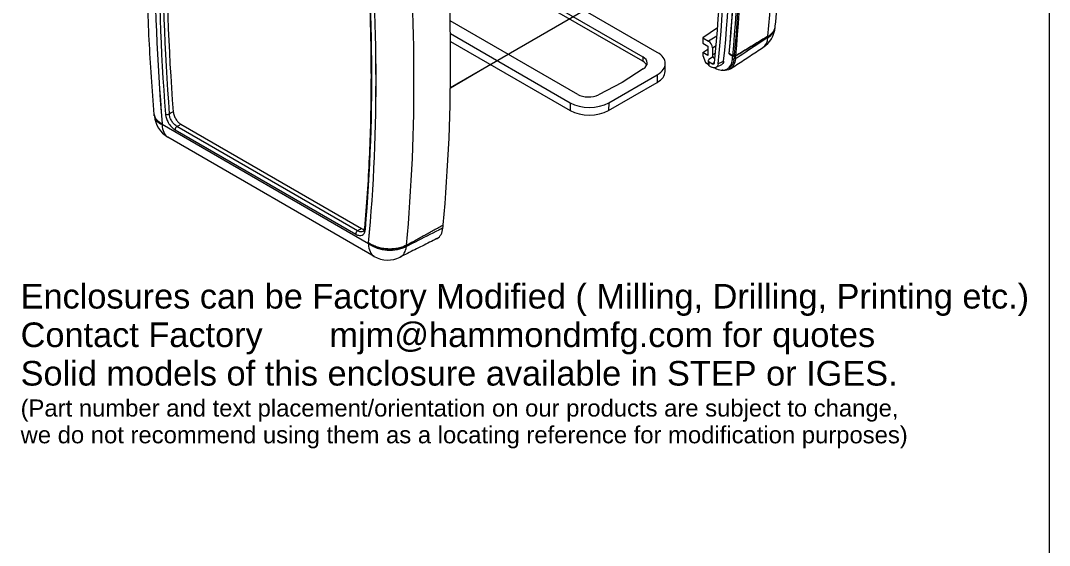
# Model space of a CAD drawing. Header units: millimetres. Extents: x 23 to 674, y 24 to 517.
# Drawn here: x 485.8 to 674.4, y 242.5 to 338.6 of the extents above; entities that cross this region are included whole.
import ezdxf
from ezdxf.enums import TextEntityAlignment as Align

# ---------------------------------------------------------------- set-up
doc = ezdxf.new("R2010")
doc.units = ezdxf.units.MM
doc.header["$LTSCALE"] = 2.5
for name, color, linetype, lineweight in [('Sketch Geometry (ANSI)', 7, 'Continuous', 9), ('Symbol (ANSI)', 7, 'Continuous', 9), ('Tweak Trail (ANSI)', 7, 'Continuous', 9), ('Visible (ANSI)', 7, 'Continuous', 9), ('Visible Narrow (ANSI)', 7, 'Continuous', 9)]:
    doc.layers.add(name, color=color, linetype=linetype, lineweight=lineweight)
doc.styles.add('Note Text (ANSI)', font='arial.ttf')
doc.styles.add('Text Style20', font='arial.ttf')

# ---------------------------------------------------------------- blocks, each defined once
blk = doc.blocks.new('Title Blocks HAMMOND')
at = {"layer": 'Sketch Geometry (ANSI)'}
blk.add_line((269.997, 36.196), (269.997, 206.727), dxfattribs=at)
at = {"layer": 'Symbol (ANSI)', "style": 'Text Style20'}
blk.add_attdef('<TITLE>_001', text='', height=5, dxfattribs=at).set_placement((230.163, 16.385), align=Align.MIDDLE_CENTER)

msp = doc.modelspace()

# ---------------------------------------------------------------- linework, layer by layer
at = {"layer": 'Tweak Trail (ANSI)'}
for p, q in [((609.2879, 352.128), (564.607, 326.3314)), ((564.607, 326.3314), (570.5436, 329.7589))]:
    msp.add_line(p, q, dxfattribs=at)
at = {"layer": 'Visible (ANSI)'}
for p, q in [((602.5173, 332.7886), (574.233, 349.1186)), ((572.8418, 347.5786), (599.8501, 331.9854)), ((599.8377, 331.1618), (572.8295, 346.755)), ((587.9278, 325.1021), (564.5658, 338.5902)), ((564.6068, 336.2234), (586.5367, 323.5622)), ((613.5667, 337.2759), (610.8391, 335.4689)), ((613.5667, 337.2759), (610.8391, 335.4689)), ((564.6239, 334.8096), (586.5583, 322.1458)), ((610.8391, 335.4689), (611.8999, 334.8564)), ((610.8391, 335.4689), (610.8391, 334.4891)), ((610.8391, 335.4689), (611.8999, 334.8564)), ((610.8391, 335.4689), (610.8391, 334.4891)), ((610.8391, 334.4891), (611.7937, 333.9379)), ((610.8391, 334.4891), (611.7937, 333.9379)), ((611.7937, 333.9379), (611.7937, 332.2233)), ((611.7937, 333.9379), (611.7937, 332.2233)), ((610.8391, 332.7744), (611.7937, 333.3967)), ((610.8391, 332.7744), (611.7937, 333.3967)), ((611.7937, 332.2233), (610.8391, 332.7744)), ((610.8391, 332.7744), (610.8391, 332.2029)), ((611.7937, 332.2233), (610.8391, 332.7744)), ((610.8391, 332.7744), (610.8391, 332.2029)), ((610.8391, 332.2029), (611.3297, 330.9399)), ((610.8391, 332.2029), (611.3297, 330.9399)), ((612.6069, 331.9171), (611.9863, 331.4928)), ((612.6069, 331.9171), (611.9863, 331.4928)), ((612.6069, 333.6319), (612.6069, 332.3254)), ((612.6069, 333.6319), (612.6069, 332.3254)), ((612.9602, 331.7131), (612.6069, 331.9171)), ((612.9602, 331.7131), (612.6069, 331.9171)), ((616.3372, 332.1098), (615.6685, 332.5754)), ((616.3372, 332.1098), (615.6685, 332.5754)), ((615.7037, 332.5509), (616.3371, 332.1099)), ((603.9508, 329.2831), (603.9814, 330.7118)), ((611.3297, 330.9399), (611.8579, 330.6349)), ((611.3297, 330.9399), (611.8579, 330.6349)), ((611.8579, 331.2903), (611.8579, 330.5453)), ((611.8579, 331.2903), (611.8579, 330.5453)), ((612.0043, 331.082), (612.6406, 330.7146)), ((612.0043, 331.082), (612.6406, 330.7146)), ((612.0043, 330.3453), (612.4206, 330.105)), ((612.0043, 330.3453), (612.4206, 330.105)), ((614.2866, 330.5161), (613.2656, 330.0023)), ((614.2866, 330.5161), (613.2656, 330.0023)), ((593.6077, 323.5622), (602.5173, 328.7061)), ((599.9503, 329.7763), (596.067, 327.2863)), ((615.6301, 329.9118), (615.268, 329.7229)), ((615.6301, 329.9118), (615.268, 329.7229)), ((596.067, 327.2863), (591.7542, 325.0443)), ((593.5861, 322.1458), (602.4957, 327.2897)), ((511.788, 319.7536), (511.7788, 319.7579)), ((515.219, 319.6488), (548.3038, 300.5472)), ((550.6416, 295.4439), (512.8309, 317.2739)), ((549.6135, 297.9151), (549.6227, 297.9087))]:
    msp.add_line(p, q, dxfattribs=at)
for centre, start, end in [((619.1378, 337.8769), 303.286044, 354.595513), ((619.1378, 337.8769), 303.286044, 354.595513), ((515.3309, 321.604), 184.874936, 240), ((553.1416, 299.774), 240, 296.702689)]:
    msp.add_arc(centre, 5, start, end, dxfattribs=at)
for centre, major_axis, ratio, start_param, end_param in [((354.5482, 512.914), (183.8494, -318.4366), 0.57735027, 0.67584012, 0.90154648), ((354.5482, 512.914), (183.8494, -318.4366), 0.57735027, 0.67584012, 0.90154648), ((354.5482, 512.914), (184.3006, -319.2179), 0.57735027, 0.67668767, 0.90154648), ((354.5482, 512.914), (184.3006, -319.2179), 0.57735027, 0.67668767, 0.90154648), ((355.5382, 513.4855), (184.325, -319.2603), 0.57735027, 0.67656817, 0.90154648), ((355.5382, 513.4855), (184.325, -319.2603), 0.57735027, 0.67656817, 0.90154648), ((355.5382, 513.4855), (-184.8996, 320.2555), 0.57735027, 3.82505969, 4.04313914), ((355.5382, 513.4855), (-184.8996, 320.2555), 0.57735027, 3.82505969, 4.04313914), ((355.5382, 513.4855), (184.9246, -320.2989), 0.57735027, 0.68346695, 0.90154648), ((355.5382, 513.4855), (185.3749, -321.0788), 0.57735027, 0.68346535, 0.90154648), ((355.8767, 513.681), (-185.3665, 321.0643), 0.57735027, 3.82503549, 4.04313914), ((355.8915, 513.6895), (-185.5163, 321.3236), 0.57735027, 3.82503399, 4.04313914), ((770.0917, 202.4278), (182.0532, -315.3255), 0.57735027, 3.7967003, 4.02284629), ((769.0311, 201.8154), (182.8663, -316.7338), 0.57735027, 3.8108425, 4.02958276), ((769.0311, 201.8154), (-182.8598, 316.7224), 0.57735027, 0.66924984, 0.88799011), ((302.2699, 482.7311), (-185.525, 321.3387), 0.57735027, 3.82505747, 4.04313914), ((292.3704, 477.0156), (182.8598, -316.7224), 0.57735027, 0.68280622, 0.90154648), ((292.3704, 477.0156), (182.8663, -316.7338), 0.57735027, 0.68280622, 0.90154648), ((611.8996, 334.0399), (0.5, -0.866), 0.57752615, 0.78555046, 2.3560422), ((611.8996, 334.0399), (0.5, -0.866), 0.57752615, 0.78555046, 2.3560422), ((597.8841, 330.8504), (2.7803, 0), 0.57735027, 5.55014702, 7.06858347), ((598.9817, 330.7474), (5, 0), 0.57735027, 5.49778714, 7.06858347), ((612.9605, 332.1215), (0.2498, -0.4331), 0.57770191, 3.92775296, 5.4979402), ((612.9605, 332.1215), (0.2498, -0.4331), 0.57770191, 3.92775296, 5.4979402), ((355.5382, 513.4855), (-185.375, 321.0789), 0.57735027, 3.822985, 3.825058), ((355.5382, 513.4855), (-185.375, 321.0789), 0.57735027, 3.822985, 3.825058), ((355.8917, 513.6897), (-185.3837, 321.094), 0.57735027, 3.822985, 3.82498279), ((355.8917, 513.6897), (-185.3837, 321.094), 0.57735027, 3.822985, 3.82498279), ((355.8917, 513.6897), (185.5163, -321.3236), 0.57735027, 0.68143533, 0.68344132), ((355.8917, 513.6897), (185.5163, -321.3236), 0.57735027, 0.68143533, 0.68344132), ((597.8841, 330.0339), (2.7628, 0), 0.57735027, 0.24602912, 0.78539816), ((612.3579, 331.3004), (-0.4999, -0.0157), 0.59713441, 5.5314318, 7.04986825), ((612.3579, 331.3004), (-0.4999, -0.0157), 0.59713441, 5.5314318, 7.04986825), ((612.3579, 330.5352), (0.4999, -0.0146), 0.55686057, 3.15786897, 3.94326714), ((612.3579, 330.5352), (0.4999, -0.0146), 0.55686057, 3.15786897, 3.94326714), ((598.9817, 329.3185), (4.9695, 0), 0.57735027, 5.49778714, 6.2708424), ((589.8938, 326.2372), (-2.7803, 0), 0.57735027, 0.78539816, 2.30383461), ((590.0722, 325.6035), (5, 0), 0.57735027, 3.92699082, 5.49778714), ((590.0722, 324.1746), (4.9695, 0), 0.57735027, 3.92699082, 5.49778714), ((302.2699, 482.7311), (-185.525, 321.3387), 0.57735027, 3.822985, 3.82505747)]:
    msp.add_ellipse(centre, major_axis=major_axis, ratio=ratio, start_param=start_param, end_param=end_param, dxfattribs=at)
for points, knots in [([(624.1346, 337.6075), (624.527, 341.785), (624.8357, 346.0181), (625.2857, 354.5874), (625.4269, 358.9238), (625.5421, 367.6916), (625.5159, 372.1232), (625.2967, 381.0733), (625.1036, 385.5919), (624.5509, 394.7078), (624.1914, 399.3051), (623.7491, 403.9375)], [6.1806723, 6.1806723, 6.1806723, 6.1806723, 6.224404566, 6.224404566, 6.268136831, 6.268136831, 6.311869096, 6.311869096, 6.355601361, 6.355601361, 6.399333626, 6.399333626, 6.399333626, 6.399333626]), ([(510.3306, 321.3962), (509.9398, 326.0066), (509.632, 330.5807), (509.1831, 339.6474), (509.0419, 344.1402), (508.9267, 353.036), (508.9527, 357.4391), (509.1722, 366.1475), (509.3657, 370.4528), (509.9201, 378.9577), (510.281, 383.1573), (510.7255, 387.3001)], [6.180655064, 6.180655064, 6.180655064, 6.180655064, 6.224390777, 6.224390777, 6.268126489, 6.268126489, 6.311862201, 6.311862201, 6.355597914, 6.355597914, 6.399333626, 6.399333626, 6.399333626, 6.399333626]), ([(547.8697, 368.2502), (548.3742, 363.5131), (548.7915, 358.8132), (549.4512, 349.4978), (549.6935, 344.8822), (550.0026, 335.7446), (550.0693, 331.2226), (550.0272, 322.2817), (549.9183, 317.8627), (549.5252, 309.1367), (549.2409, 304.8297), (548.8693, 300.5832)], [3.011304847, 3.011304847, 3.011304847, 3.011304847, 3.056542337, 3.056542337, 3.101779827, 3.101779827, 3.147017317, 3.147017317, 3.192254807, 3.192254807, 3.237492297, 3.237492297, 3.237492297, 3.237492297]), ([(622.7987, 335.7419), (622.9751, 335.8485), (623.1466, 335.9714), (623.4854, 336.2661), (623.6424, 336.443), (623.8787, 336.7837), (623.9798, 336.979), (624.0919, 337.3224), (624.1209, 337.4672), (624.1344, 337.6076)], [0.017180828, 0.017180828, 0.017180828, 0.017180828, 0.092578659, 0.092578659, 0.185157318, 0.185157318, 0.277728773, 0.277728773, 0.342575444, 0.342575444, 0.342575444, 0.342575444]), ([(622.7987, 335.7419), (622.9751, 335.8485), (623.1466, 335.9714), (623.4854, 336.2661), (623.6424, 336.443), (623.8787, 336.7837), (623.9798, 336.979), (624.0919, 337.3224), (624.1209, 337.4672), (624.1344, 337.6076)], [0.017180828, 0.017180828, 0.017180828, 0.017180828, 0.092578659, 0.092578659, 0.185157318, 0.185157318, 0.277728773, 0.277728773, 0.342575444, 0.342575444, 0.342575444, 0.342575444]), ([(622.7987, 335.7419), (622.9751, 335.8485), (623.1466, 335.9714), (623.4854, 336.2661), (623.6424, 336.443), (623.8787, 336.7837), (623.9798, 336.979), (624.0919, 337.3224), (624.1209, 337.4672), (624.1344, 337.6076)], [0.017180828, 0.017180828, 0.017180828, 0.017180828, 0.092578659, 0.092578659, 0.185157318, 0.185157318, 0.277728773, 0.277728773, 0.342575444, 0.342575444, 0.342575444, 0.342575444]), ([(624.1156, 337.406), (624.1169, 337.4194), (624.1181, 337.4328), (624.1207, 337.4597), (624.122, 337.4732), (624.1245, 337.5), (624.1258, 337.5135), (624.1283, 337.5403), (624.1296, 337.5538), (624.1321, 337.5807), (624.1333, 337.5941), (624.1346, 337.6075)], [6.179968772645, 6.179968772645, 6.179968772645, 6.179968772645, 6.180109478205, 6.180109478205, 6.180250183766, 6.180250183766, 6.180390889326, 6.180390889326, 6.180531594887, 6.180531594887, 6.180672300447, 6.180672300447, 6.180672300447, 6.180672300447]), ([(624.1156, 337.406), (624.1169, 337.4194), (624.1181, 337.4328), (624.1207, 337.4597), (624.122, 337.4732), (624.1245, 337.5), (624.1258, 337.5135), (624.1283, 337.5403), (624.1296, 337.5538), (624.1321, 337.5807), (624.1333, 337.5941), (624.1346, 337.6075)], [6.179968772645, 6.179968772645, 6.179968772645, 6.179968772645, 6.180109478205, 6.180109478205, 6.180250183766, 6.180250183766, 6.180390889326, 6.180390889326, 6.180531594887, 6.180531594887, 6.180672300447, 6.180672300447, 6.180672300447, 6.180672300447]), ([(615.9004, 329.7703), (616.2992, 330.0321), (616.698, 330.2939), (617.4955, 330.8174), (617.8943, 331.0792), (618.6918, 331.6028), (619.0906, 331.8646), (619.8881, 332.3882), (620.2869, 332.65), (621.0844, 333.1736), (621.4832, 333.4354), (621.8819, 333.6972)], [0.544756731, 0.544756731, 0.544756731, 0.544756731, 0.719628176, 0.719628176, 0.894499622, 0.894499622, 1.069371068, 1.069371068, 1.244242513, 1.244242513, 1.419113959, 1.419113959, 1.419113959, 1.419113959]), ([(615.9004, 329.7703), (616.2992, 330.0321), (616.698, 330.2939), (617.4955, 330.8174), (617.8943, 331.0792), (618.6918, 331.6028), (619.0906, 331.8646), (619.8881, 332.3882), (620.2869, 332.65), (621.0844, 333.1736), (621.4832, 333.4354), (621.8819, 333.6972)], [0.544756731, 0.544756731, 0.544756731, 0.544756731, 0.719628176, 0.719628176, 0.894499622, 0.894499622, 1.069371068, 1.069371068, 1.244242513, 1.244242513, 1.419113959, 1.419113959, 1.419113959, 1.419113959]), ([(613.65, 330.6683), (613.6325, 330.4933), (613.5839, 330.3421), (613.4299, 330.1042), (613.3261, 330.0198), (613.0917, 329.9349), (612.9678, 329.926), (612.7019, 329.9705), (612.5617, 330.0235), (612.4206, 330.105)], [0, 0, 0, 0, 0.068378217, 0.068378217, 0.136688905, 0.136688905, 0.196560661, 0.196560661, 0.256444683, 0.256444683, 0.256444683, 0.256444683]), ([(613.65, 330.6683), (613.6325, 330.4933), (613.5839, 330.3421), (613.4299, 330.1042), (613.3261, 330.0198), (613.0917, 329.9349), (612.9678, 329.926), (612.7019, 329.9705), (612.5617, 330.0235), (612.4206, 330.105)], [0, 0, 0, 0, 0.068378217, 0.068378217, 0.136688905, 0.136688905, 0.196560661, 0.196560661, 0.256444683, 0.256444683, 0.256444683, 0.256444683]), ([(612.6406, 330.7146), (612.6866, 330.6881), (612.7322, 330.6721), (612.8174, 330.6633), (612.8561, 330.6705), (612.9175, 330.7051), (612.9411, 330.7295), (612.9762, 330.793), (612.9874, 330.8316), (612.9918, 330.8753)], [0, 0, 0, 0, 0.019536027, 0.019536027, 0.0390530921, 0.0390530921, 0.0561381439, 0.0561381439, 0.0732272356, 0.0732272356, 0.0732272356, 0.0732272356]), ([(612.6406, 330.7146), (612.6866, 330.6881), (612.7322, 330.6721), (612.8174, 330.6633), (612.8561, 330.6705), (612.9175, 330.7051), (612.9411, 330.7295), (612.9762, 330.793), (612.9874, 330.8316), (612.9918, 330.8753)], [0, 0, 0, 0, 0.019536027, 0.019536027, 0.0390530921, 0.0390530921, 0.0561381439, 0.0561381439, 0.0732272356, 0.0732272356, 0.0732272356, 0.0732272356]), ([(613.0609, 329.9415), (613.4646, 329.72), (613.8634, 329.5863), (614.6373, 329.5055), (615.0014, 329.5727), (615.5815, 329.8978), (615.8054, 330.1303), (616.1368, 330.7346), (616.2417, 331.1018), (616.2814, 331.5179)], [0.011723884, 0.011723884, 0.011723884, 0.011723884, 0.183252598, 0.183252598, 0.366565965, 0.366565965, 0.528766685, 0.528766685, 0.690938763, 0.690938763, 0.690938763, 0.690938763]), ([(613.0609, 329.9415), (613.4646, 329.72), (613.8634, 329.5863), (614.6373, 329.5055), (615.0014, 329.5727), (615.5815, 329.8978), (615.8054, 330.1303), (616.1368, 330.7346), (616.2417, 331.1018), (616.2814, 331.5179)], [0.011723884, 0.011723884, 0.011723884, 0.011723884, 0.183252598, 0.183252598, 0.366565965, 0.366565965, 0.528766685, 0.528766685, 0.690938763, 0.690938763, 0.690938763, 0.690938763]), ([(614.6709, 331.1818), (614.6534, 331.0069), (614.6048, 330.8557), (614.4644, 330.639), (614.383, 330.5646), (614.2866, 330.5161)], [0, 0, 0, 0, 0.068378202, 0.068378202, 0.124549063, 0.124549063, 0.124549063, 0.124549063]), ([(614.6709, 331.1818), (614.6534, 331.0069), (614.6048, 330.8557), (614.4644, 330.639), (614.383, 330.5646), (614.2866, 330.5161)], [0, 0, 0, 0, 0.068378202, 0.068378202, 0.124549063, 0.124549063, 0.124549063, 0.124549063]), ([(616.8348, 331.5956), (616.7927, 331.1536), (616.6813, 330.7634), (616.3298, 330.1211), (616.0923, 329.8738), (615.4761, 329.5269), (615.0887, 329.4547), (614.583, 329.5069), (614.5017, 329.5193), (614.4196, 329.5357)], [-0.735089638, -0.735089638, -0.735089638, -0.735089638, -0.562819453, -0.562819453, -0.390569472, -0.390569472, -0.195386498, -0.195386498, -0.158613593, -0.158613593, -0.158613593, -0.158613593]), ([(616.8348, 331.5956), (616.7927, 331.1536), (616.6813, 330.7634), (616.3298, 330.1211), (616.0923, 329.8738), (615.4761, 329.5269), (615.0887, 329.4547), (614.583, 329.5069), (614.5017, 329.5193), (614.4196, 329.5357)], [-0.735089638, -0.735089638, -0.735089638, -0.735089638, -0.562819453, -0.562819453, -0.390569472, -0.390569472, -0.195386498, -0.195386498, -0.158613593, -0.158613593, -0.158613593, -0.158613593]), ([(510.349, 321.1791), (510.3478, 321.1936), (510.3465, 321.208), (510.3441, 321.237), (510.3429, 321.2515), (510.3404, 321.2804), (510.3392, 321.2949), (510.3367, 321.3238), (510.3355, 321.3383), (510.333, 321.3672), (510.3318, 321.3817), (510.3306, 321.3962)], [6.179968772645, 6.179968772645, 6.179968772645, 6.179968772645, 6.180106030961, 6.180106030961, 6.180243289277, 6.180243289277, 6.180380547593, 6.180380547593, 6.180517805909, 6.180517805909, 6.180655064225, 6.180655064225, 6.180655064225, 6.180655064225]), ([(510.3308, 321.3962), (510.3418, 321.2694), (510.3707, 321.138), (510.4845, 320.8409), (510.5844, 320.6778), (510.8188, 320.394), (510.9748, 320.2472), (511.3463, 319.9789), (511.5618, 319.8574), (511.7788, 319.7579)], [0.392953427, 0.392953427, 0.392953427, 0.392953427, 0.462863082, 0.462863082, 0.555425936, 0.555425936, 0.647981664, 0.647981664, 0.740537393, 0.740537393, 0.740537393, 0.740537393]), ([(510.3308, 321.3962), (510.3418, 321.2694), (510.3707, 321.138), (510.4845, 320.8409), (510.5844, 320.6778), (510.8188, 320.394), (510.9748, 320.2472), (511.3463, 319.9789), (511.5618, 319.8574), (511.7788, 319.7579)], [0.392953427, 0.392953427, 0.392953427, 0.392953427, 0.462863082, 0.462863082, 0.555425936, 0.555425936, 0.647981664, 0.647981664, 0.740537393, 0.740537393, 0.740537393, 0.740537393]), ([(513.8115, 321.9379), (513.8291, 321.716), (513.8824, 321.4796), (514.0542, 321.0042), (514.171, 320.7699), (514.4385, 320.3574), (514.5822, 320.1791), (514.8913, 319.871), (515.0545, 319.7437), (515.219, 319.6488)], [0, 0, 0, 0, 0.078133442, 0.078133442, 0.156247348, 0.156247348, 0.226016196, 0.226016196, 0.295789009, 0.295789009, 0.295789009, 0.295789009]), ([(548.6161, 300.024), (548.6381, 300.0375), (548.659, 300.0538), (548.7003, 300.0948), (548.7207, 300.1196), (548.76, 300.1802), (548.779, 300.216), (548.8135, 300.3004), (548.829, 300.3489), (548.8541, 300.4579), (548.8636, 300.5182), (548.8693, 300.5832)], [0.199244809, 0.199244809, 0.199244809, 0.199244809, 0.232709219, 0.232709219, 0.266173629, 0.266173629, 0.299638039, 0.299638039, 0.333102449, 0.333102449, 0.366566859, 0.366566859, 0.366566859, 0.366566859]), ([(562.124, 298.6954), (562.1471, 298.707), (562.17, 298.7191), (562.4814, 298.8944), (562.7189, 299.1417), (563.0705, 299.784), (563.1819, 300.1741), (563.2241, 300.6162)], [0.377089473, 0.377089473, 0.377089473, 0.377089473, 0.390534595, 0.390534595, 0.562780628, 0.562780628, 0.735067921, 0.735067921, 0.735067921, 0.735067921]), ([(549.6227, 297.9087), (549.8397, 297.7576), (550.0983, 297.6054), (550.6554, 297.3376), (550.954, 297.222), (551.5222, 297.0424), (551.8442, 296.9619), (552.5025, 296.8455), (552.8388, 296.8097), (553.4548, 296.78), (553.7913, 296.7834), (554.4505, 296.8362), (554.7733, 296.8857), (555.3432, 297.0104), (555.643, 297.0972), (556.1508, 297.2914), (556.366, 297.3917), (556.5557, 297.4965)], [2.221613437, 2.221613437, 2.221613437, 2.221613437, 2.314169166, 2.314169166, 2.406724895, 2.406724895, 2.499287748, 2.499287748, 2.591850602, 2.591850602, 2.684422057, 2.684422057, 2.776993513, 2.776993513, 2.869572171, 2.869572171, 2.944970002, 2.944970002, 2.944970002, 2.944970002]), ([(556.5557, 297.4965), (556.366, 297.3917), (556.1508, 297.2914), (555.643, 297.0972), (555.3432, 297.0104), (554.7733, 296.8857), (554.4505, 296.8362), (553.7913, 296.7834), (553.4548, 296.78), (552.8388, 296.8097), (552.5025, 296.8455), (551.8442, 296.9619), (551.5222, 297.0424), (550.954, 297.222), (550.6554, 297.3376), (550.0983, 297.6054), (549.8397, 297.7576), (549.6227, 297.9087)], [0.017180828, 0.017180828, 0.017180828, 0.017180828, 0.092578659, 0.092578659, 0.185157318, 0.185157318, 0.277728773, 0.277728773, 0.370300229, 0.370300229, 0.462863082, 0.462863082, 0.555425936, 0.555425936, 0.647981664, 0.647981664, 0.740537393, 0.740537393, 0.740537393, 0.740537393]), ([(562.124, 298.6954), (561.675, 298.4695), (561.2259, 298.2436), (560.3279, 297.7918), (559.8788, 297.566), (558.9808, 297.1142), (558.5317, 296.8883), (557.6336, 296.4366), (557.1846, 296.2107), (556.2865, 295.759), (555.8375, 295.5331), (555.3884, 295.3072)], [0.49452235, 0.49452235, 0.49452235, 0.49452235, 0.679420897, 0.679420897, 0.864319445, 0.864319445, 1.049217992, 1.049217992, 1.234116539, 1.234116539, 1.419015087, 1.419015087, 1.419015087, 1.419015087])]:
    msp.add_open_spline(points, degree=3, knots=knots, dxfattribs=at)
for points, weights in [([(622.7987, 335.7419), (619.8449, 333.956), (616.8887, 332.1687)], [1.00386399237, 1.00386243607, 1.00386075417]), ([(616.8889, 332.1689), (619.845, 333.9561), (622.7987, 335.7419)], [1.00780316302, 1.00780648777, 1.00780968644]), ([(616.8889, 332.1689), (619.845, 333.9561), (622.7987, 335.7419)], [1.00780316302, 1.00780648777, 1.00780968644]), ([(615.7082, 332.5995), (615.6883, 332.5874), (615.6685, 332.5754)], [1.00785700621, 1.0078569836, 1.00785696099]), ([(615.7082, 332.5995), (615.6883, 332.5874), (615.6685, 332.5754)], [1.00785700621, 1.0078569836, 1.00785696099]), ([(616.3371, 332.1099), (616.5002, 332.2085), (616.6633, 332.3071)], [1.00386689002, 1.00386698343, 1.00386707645]), ([(616.6887, 332.2915), (616.5129, 332.2007), (616.3372, 332.1098)], [1.00780486893, 1.00780504276, 1.00780521619]), ([(616.6887, 332.2915), (616.5129, 332.2007), (616.3372, 332.1098)], [1.00780486893, 1.00780504276, 1.00780521619]), ([(616.6633, 332.3071), (616.7759, 332.238), (616.8887, 332.1687)], [6.41572801632, 6.41314382809, 6.41055963598]), ([(556.5557, 297.4965), (559.9164, 299.3517), (563.28, 301.2085)], [1.00781181932, 1.00780843541, 1.00780491049]), ([(556.5557, 297.4965), (559.9164, 299.3517), (563.28, 301.2085)], [1.00386406619, 1.00386242024, 1.00386063383])]:
    msp.add_rational_spline(points, weights, degree=2, dxfattribs=at)
for points in [[(615.6296, 329.9119), (616.1961, 330.2102), (616.5654, 330.8565), (616.6472, 331.7134)], [(615.6296, 329.9119), (616.1961, 330.2102), (616.5654, 330.8565), (616.6472, 331.7134)], [(548.3038, 300.5472), (548.4844, 300.443), (548.6633, 300.3796), (548.8308, 300.3606)]]:
    msp.add_open_spline(points, degree=3, dxfattribs=at)
at = {"layer": 'Visible Narrow (ANSI)'}
for p, q in [((613.442, 335.7468), (611.8999, 334.8564)), ((613.442, 335.7468), (611.8999, 334.8564)), ((612.6069, 333.6319), (613.2924, 334.0277)), ((612.6069, 333.6319), (613.2924, 334.0277)), ((599.8501, 331.9854), (599.8377, 331.1618)), ((613.1661, 332.6593), (612.6069, 332.3254)), ((613.1661, 332.6593), (612.6069, 332.3254)), ((612.0043, 330.3453), (612.0043, 331.082)), ((612.0043, 330.3453), (612.0043, 331.082)), ((612.9602, 331.7131), (613.0821, 331.7859)), ((612.9602, 331.7131), (613.0821, 331.7859)), ((616.2814, 331.5179), (616.6472, 331.7134)), ((616.2814, 331.5179), (616.6472, 331.7134)), ((602.5173, 328.7061), (602.4957, 327.2897)), ((586.5367, 323.5622), (586.5583, 322.1458)), ((593.6077, 323.5622), (593.5861, 322.1458)), ((549.6061, 297.7327), (511.7954, 319.5628)), ((514.147, 318.6204), (547.2545, 299.5058)), ((547.6018, 300.1145), (514.4944, 319.2291))]:
    msp.add_line(p, q, dxfattribs=at)
for centre, major_axis, ratio, start_param, end_param in [((362.0255, 517.231), (-185.3648, 321.0613), 0.57735027, 3.82462607, 4.04313914), ((769.0311, 201.8154), (182.312, -315.7737), 0.57735027, 3.79670301, 4.02289046), ((769.3785, 202.016), (-182.062, 315.3407), 0.57735027, 0.65511036, 0.88129781), ((292.3704, 477.0156), (-182.312, 315.7737), 0.57735027, 3.83109117, 4.05727862), ((295.7825, 478.9856), (-185.3648, 321.0613), 0.57735027, 3.82462607, 4.04313914), ((619.1378, 337.8769), (4.9778, -0.4709), 0.63376389, 5.58991229, 6.28318531), ((619.1378, 337.8769), (4.9778, -0.4709), 0.63376389, 5.58991229, 6.28318531), ((362.0255, 517.231), (185.3648, -321.0613), 0.57735027, 0.68218163, 0.68303342), ((362.0255, 517.231), (185.3648, -321.0613), 0.57735027, 0.68218163, 0.68303342), ((619.1378, 337.8769), (2.7441, -4.1797), 0.57473467, 0, 0.64858895), ((619.1378, 337.8769), (2.7441, -4.1797), 0.57473467, 0, 0.64858895), ((515.3309, 321.604), (-4.9819, -0.4249), 0.51479122, 0, 0.73885187), ((512.7412, 321.6858), (0.4984, 0.0396), 0.51941458, 3.88342634, 5.43676938), ((769.0311, 201.8154), (-182.8663, 316.7338), 0.57735027, 0.88799011, 0.8886147), ((515.3309, 321.604), (-2.5, -4.3301), 0.57735027, 5.49778714, 6.28318531), ((514.5006, 318.8245), (0.25, 0.433), 0.57735027, 0.80285146, 2.35619449), ((547.608, 299.7099), (-0.25, -0.433), 0.57735027, 3.94444411, 5.49778714), ((549.3674, 300.5396), (-0.4981, 0.0436), 0.62998029, 0, 0.83817328), ((292.3704, 477.0156), (182.8663, -316.7338), 0.57735027, 0.68218163, 0.68280622), ((553.1416, 299.774), (-2.5, -4.3301), 0.57735027, 5.49778714, 6.28318531), ((553.1416, 299.774), (4.9778, -0.4709), 0.63376389, 3.98420938, 5.52009912), ((553.1416, 299.774), (2.2468, -4.4668), 0.5786914, 0, 0.71490305), ((295.7825, 478.9856), (-185.3648, 321.0613), 0.57735027, 3.82377428, 3.82462607)]:
    msp.add_ellipse(centre, major_axis=major_axis, ratio=ratio, start_param=start_param, end_param=end_param, dxfattribs=at)
for points, knots in [([(622.7758, 335.4986), (622.2794, 335.1725), (621.783, 334.8464), (621.2865, 334.5202), (619.9167, 333.6203), (618.5468, 332.7203), (617.0629, 331.7454), (616.9488, 331.6705), (616.8348, 331.5956)], [-1.419113959, -1.419113959, -1.419113959, -1.419113959, -1.201424579, -1.201424579, -1.201424579, -0.600712289, -0.600712289, -0.550706052, -0.550706052, -0.550706052, -0.550706052]), ([(622.7758, 335.4986), (622.2794, 335.1725), (621.783, 334.8464), (621.2865, 334.5202), (619.9167, 333.6203), (618.5468, 332.7203), (617.0629, 331.7454), (616.9488, 331.6705), (616.8348, 331.5956)], [-1.419113959, -1.419113959, -1.419113959, -1.419113959, -1.201424579, -1.201424579, -1.201424579, -0.600712289, -0.600712289, -0.550706052, -0.550706052, -0.550706052, -0.550706052]), ([(614.6709, 331.1818), (614.5186, 331.1052), (614.3662, 331.0286), (614.2139, 330.9519), (614.0259, 330.8574), (613.838, 330.7628), (613.65, 330.6683)], [0.175192379, 0.175192379, 0.175192379, 0.175192379, 0.237931034, 0.237931034, 0.237931034, 0.3153463, 0.3153463, 0.3153463, 0.3153463]), ([(614.6709, 331.1818), (614.5186, 331.1052), (614.3662, 331.0286), (614.2139, 330.9519), (614.0259, 330.8574), (613.838, 330.7628), (613.65, 330.6683)], [0.175192379, 0.175192379, 0.175192379, 0.175192379, 0.237931034, 0.237931034, 0.237931034, 0.3153463, 0.3153463, 0.3153463, 0.3153463]), ([(512.3877, 321.4816), (512.3986, 321.3442), (512.4207, 321.2004), (512.5065, 320.8196), (512.5862, 320.5813), (512.8174, 320.0595), (512.9792, 319.7818), (513.3776, 319.2446), (513.6199, 318.9953), (513.9634, 318.7346), (514.0555, 318.6732), (514.147, 318.6204)], [0, 0, 0, 0, 0.048390143, 0.048390143, 0.125814371, 0.125814371, 0.220147294, 0.220147294, 0.327752596, 0.327752596, 0.366566859, 0.366566859, 0.366566859, 0.366566859]), ([(513.8115, 321.9379), (513.6319, 321.8338), (513.4523, 321.7298), (513.2728, 321.6258), (513.2108, 321.5899), (513.1489, 321.554), (513.0869, 321.5181)], [-0.350137778, -0.350137778, -0.350137778, -0.350137778, -0.275116931, -0.275116931, -0.275116931, -0.249237113, -0.249237113, -0.249237113, -0.249237113]), ([(514.4944, 319.2291), (514.4209, 319.2712), (514.347, 319.3202), (514.0713, 319.5282), (513.8769, 319.7274), (513.5579, 320.157), (513.4285, 320.3792), (513.244, 320.7968), (513.1805, 320.9877), (513.1126, 321.2927), (513.0953, 321.408), (513.0869, 321.5181)], [-0.366566859, -0.366566859, -0.366566859, -0.366566859, -0.327752596, -0.327752596, -0.220147294, -0.220147294, -0.125814371, -0.125814371, -0.048390143, -0.048390143, 0, 0, 0, 0]), ([(514.4944, 319.2291), (514.5564, 319.265), (514.6183, 319.3009), (514.6803, 319.3367), (514.8598, 319.4407), (515.0394, 319.5447), (515.219, 319.6488)], [0.249237113, 0.249237113, 0.249237113, 0.249237113, 0.275116931, 0.275116931, 0.275116931, 0.350137778, 0.350137778, 0.350137778, 0.350137778]), ([(547.2545, 299.5058), (547.4826, 299.3741), (547.7148, 299.2929), (548.1144, 299.2516), (548.2924, 299.2786), (548.4438, 299.3502), (548.5745, 299.412), (548.6875, 299.5073), (548.908, 299.8123), (548.9893, 300.0555), (549.0138, 300.3355)], [0, 0, 0, 0, 0.096774075, 0.096774075, 0.183283429, 0.183283429, 0.183283429, 0.257988162, 0.257988162, 0.366566859, 0.366566859, 0.366566859, 0.366566859]), ([(548.3038, 300.5472), (548.1298, 300.44), (547.9559, 300.3327), (547.7819, 300.2255), (547.7219, 300.1885), (547.6619, 300.1515), (547.6018, 300.1145)], [-0.350097303, -0.350097303, -0.350097303, -0.350097303, -0.275076455, -0.275076455, -0.275076455, -0.249196638, -0.249196638, -0.249196638, -0.249196638]), ([(548.6162, 300.0241), (548.5952, 300.0111), (548.5735, 299.9993), (548.5512, 299.9888), (548.4301, 299.9315), (548.2879, 299.91), (547.9688, 299.9434), (547.7836, 300.0087), (547.6018, 300.1145)], [-0.199244809, -0.199244809, -0.199244809, -0.199244809, -0.183283429, -0.183283429, -0.183283429, -0.096774075, -0.096774075, 0, 0, 0, 0]), ([(563.2241, 300.6162), (562.981, 300.494), (562.7379, 300.3718), (561.0361, 299.5165), (559.5774, 298.7834), (558.1188, 298.0503), (557.5901, 297.7846), (557.0615, 297.5189), (556.5328, 297.2532)], [0.500551971, 0.500551971, 0.500551971, 0.500551971, 0.600662853, 0.600662853, 1.201325706, 1.201325706, 1.201325706, 1.419015087, 1.419015087, 1.419015087, 1.419015087])]:
    msp.add_open_spline(points, degree=3, knots=knots, dxfattribs=at)
msp.add_open_spline([(612.9993, 330.9501), (612.8797, 330.8716), (612.7601, 330.7931), (612.6406, 330.7146)], degree=3, dxfattribs=at)
msp.add_open_spline([(612.9993, 330.9501), (612.8797, 330.8716), (612.7601, 330.7931), (612.6406, 330.7146)], degree=3, dxfattribs=at)

# ---------------------------------------------------------------- block references
at = {"xscale": 2.5, "yscale": 2.5, "zscale": 2.5}
msp.add_blockref('Title Blocks HAMMOND', (-0.6221, 0.0312), dxfattribs=at)

# ---------------------------------------------------------------- texts
at = {"layer": 'Symbol (ANSI)', "color": 5, "true_color": 0x0000ff, "insert": (485.8442, 275.331), "char_height": 5.0000001, "width": 185.759639, "attachment_point": 4, "line_spacing_factor": 0.639812, "style": 'Note Text (ANSI)'}
msp.add_mtext('\\pxsm0.94;{\\fArial|b0|i0;\\H4.5000;Enclosures can be Factory Modified ( Milling, Drilling, Printing etc.)\\P\\fArial|b0|i0;\\H4.5000;Contact Factory       mjm@hammondmfg.com for quotes\\P\\fArial|b0|i0;\\H4.5000;Solid models of this enclosure available in STEP or IGES.\\fArial|b0|i0;\\H4.7500;\\P\\fArial|b0|i0;\\H3.1250;(Part number and text placement/orientation on our products are subject to change,\\P\\fArial|b0|i0;\\H3.1250;we do not recommend using them as a locating reference for modification purposes)\\fCalibri|b0|i0;\\H3.1250;\\P}', dxfattribs=at)

doc.saveas('drawing.dxf')
